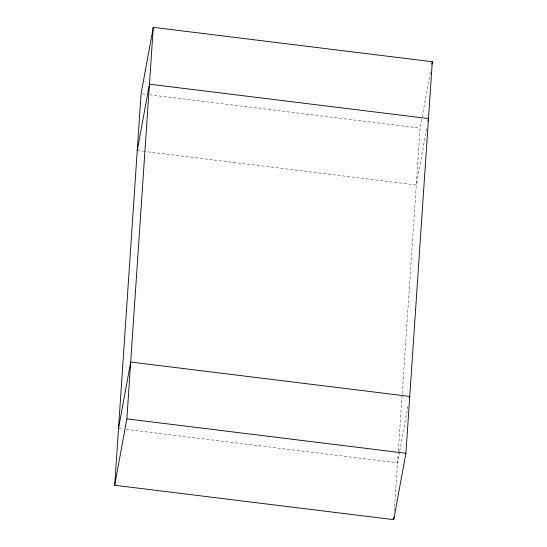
<?xml version="1.0" encoding="UTF-8"?>
<svg xmlns="http://www.w3.org/2000/svg" width="547" height="547" viewBox="0 0 547 547"><rect width="100%" height="100%" fill="white"/><g stroke="black" fill="none" stroke-linecap="round" stroke-linejoin="round"><path stroke-width="0.41" stroke-dasharray="2.73 2.05" d="M394.305 511.165L398.312 451.733M398.366 450.885L420.13 128.128L430.776 70.146M426.633 128.661L416.301 184.961L144.039 151.403M399.57 451.89L397.566 462.817L124.456 429.156M399.72 451.049L408.206 404.835M141.933 93.838L146.172 94.358M149.57 94.775L420.13 128.128M137.256 150.569L143.191 151.3M118.514 428.417L123.608 429.046"/><path stroke-width="0.82" d="M114.685 485.257L141.085 93.728L153.269 27.35L432.315 61.743L405.915 453.272L393.731 519.65L114.685 485.257L126.87 418.872L153.269 27.35M393.731 519.65L393.902 517.106M137.256 150.569L149.434 84.183L428.486 118.583L428.021 121.099M118.514 428.417L130.699 362.039L409.744 396.431L409.436 398.113M431.856 64.266L432.315 61.743M126.87 418.872L405.915 453.272"/></g></svg>
